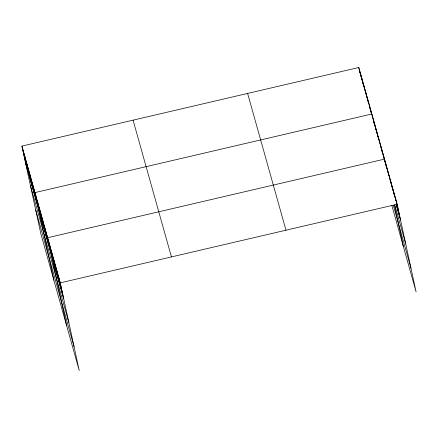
<?xml version="1.0" encoding="UTF-8"?>
<svg xmlns="http://www.w3.org/2000/svg" width="438" height="438" viewBox="0 0 438 438"><rect width="100%" height="100%" fill="white"/><g stroke="black" fill="none" stroke-linecap="round" stroke-linejoin="round"><path stroke-width="0.66" d="M21.9 146.095L60.269 282.86L79.218 370.504L40.849 233.739L21.9 146.095L358.782 67.496L397.151 204.261L416.1 291.905L391.829 205.4M60.269 282.86L397.151 204.261M396.346 205.022L400.567 220.068M394.791 204.907L405.692 243.774M393.39 205.515L410.975 268.198M247.607 93.431L285.981 230.202M133.07 120.154L171.439 256.925M25.316 161.896L63.685 298.667M30.441 185.602L68.815 322.373M35.724 210.032L74.093 346.797M396.445 201.754L399.867 217.56M395.744 199.246L399.16 215.053M395.038 196.739L395.892 200.692M396.609 203.982L398.46 212.545M394.337 194.231L395.049 197.527M396.472 204.113L397.753 210.037M393.631 191.724L394.633 196.334M396.341 204.239L397.052 207.53M392.93 189.216L394.069 194.488M392.229 186.708L393.225 191.318M391.523 184.206L392.804 190.13M390.822 181.699L391.961 186.966M390.116 179.191L391.112 183.796M389.415 176.684L390.696 182.608M388.709 174.176L389.705 178.786M388.008 171.669L388.862 175.616M387.301 169.161L388.44 174.428M386.601 166.654L387.597 171.263M385.894 164.146L386.749 168.093M385.194 161.638L386.617 168.225M385.769 165.055L384.487 159.131L47.611 237.724L66.56 325.374M394.414 205.039L403.436 246.775M383.787 156.623L384.925 161.89M383.08 154.116L384.077 158.726M382.379 151.608L383.234 155.561M381.673 149.101L382.67 153.711M380.972 146.593L382.254 152.517M380.266 144.086L381.405 149.353M379.565 141.578L380.562 146.188M378.859 139.07L379.713 143.023M378.158 136.563L378.87 139.853M377.452 134.055L378.733 139.985M376.751 131.548L377.89 136.815M376.045 129.04L377.041 133.65M375.344 126.533L376.198 130.486M374.638 124.025L375.777 129.292M373.937 121.518L374.933 126.128M373.231 119.01L374.512 124.939M372.53 116.503L373.953 123.089M372.678 117.948L371.824 113.995L34.947 192.594L53.896 280.238M371.101 111.411L371.813 114.707M370.378 108.832L371.375 113.437M369.65 106.248L370.931 112.172M368.927 103.664L370.066 108.931M368.205 101.079L368.774 103.713M367.477 98.495L368.331 102.448M366.754 95.911L367.893 101.183M366.026 93.327L367.022 97.937M365.303 90.748L366.157 94.696M364.58 88.164L365.292 91.454M363.852 85.58L364.849 90.19M363.129 82.996L363.983 86.948M362.401 80.411L363.545 85.678M361.678 77.827L362.96 83.757M360.956 75.243L362.095 80.515M360.228 72.664L361.651 79.245M359.505 70.08L360.786 76.004M358.782 67.496L359.921 72.763M59.568 280.353L62.984 296.159M58.862 277.845L62.278 293.652M58.161 275.338L61.577 291.144M57.455 272.83L60.871 288.637M56.754 270.323L60.17 286.129M56.048 267.815L59.469 283.621M55.347 265.308L58.763 281.114M54.64 262.8L58.062 278.606M53.94 260.292L57.356 276.099M53.233 257.785L56.655 273.591M52.533 255.277L55.949 271.084M51.826 252.77L55.248 268.576M51.126 250.262L54.542 266.069M50.425 247.755L53.841 263.561M49.718 245.247L53.135 261.053M49.018 242.74L52.434 258.546M48.311 240.232L51.728 256.038M46.904 235.217L50.321 251.023M46.204 232.709L49.62 248.516M45.497 230.202L48.914 246.008M44.796 227.694L48.213 243.501M44.09 225.192L47.507 240.993M43.389 222.685L46.806 238.486M42.683 220.177L46.099 235.978M41.982 217.67L45.399 233.47M41.276 215.162L44.692 230.963M40.575 212.654L43.992 228.455M39.869 210.147L43.285 225.948M39.168 207.639L42.585 223.44M38.462 205.132L41.878 220.933M37.761 202.624L41.177 218.425M37.055 200.117L40.471 215.918M36.354 197.609L39.77 213.41M35.648 195.102L39.064 210.902M34.219 190.01L37.641 205.816M33.496 187.426L36.912 203.232M32.773 184.841L36.19 200.648M32.045 182.257L35.462 198.064M31.322 179.679L34.739 195.479M30.6 177.094L34.016 192.895M29.872 174.51L33.288 190.316M29.149 171.926L32.565 187.732M28.421 169.342L31.843 185.148M27.698 166.758L31.114 182.564M26.975 164.173L30.392 179.98M26.247 161.595L29.664 177.395M25.524 159.01L28.941 174.811M24.802 156.426L28.218 172.233M24.074 153.842L27.49 169.648M23.351 151.258L26.767 167.064M22.623 148.674L26.039 164.48"/></g></svg>
